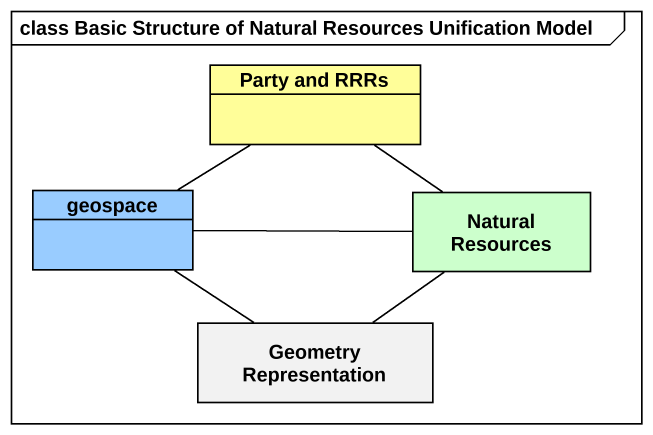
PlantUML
@startuml
mainframe class Basic Structure of Natural Resources Unification Model
hide circle
hide empty members
class "Party and RRRs" as Party_and_RRRs #FFFE99
class geospace #99CCFF
class "Natural Resources" as Natural_Resources #CCFFCC
class "Geometry Representation" as Geometry_Representation
geospace -up- Party_and_RRRs
geospace -right- Natural_Resources
geospace -- Geometry_Representation
Natural_Resources -up- Party_and_RRRs
Natural_Resources -- Geometry_Representation
@enduml
